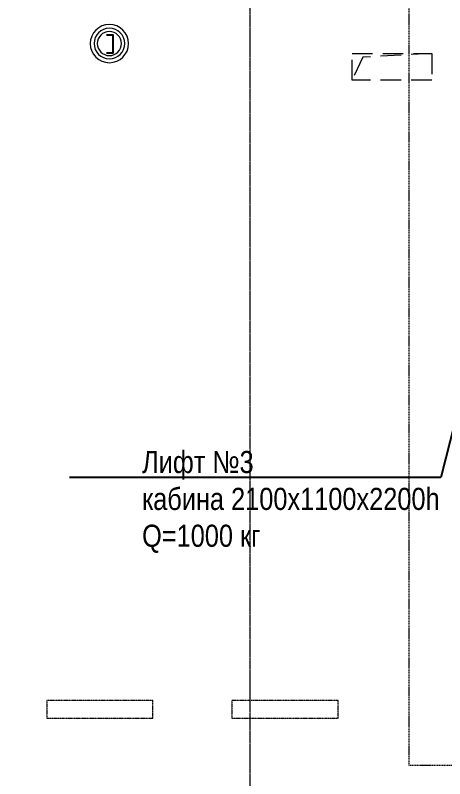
# Model space of a CAD drawing. Header units: millimetres. Extents: x -65509 to 912790, y 446 to 713294.
# Drawn here: x 206542 to 211395, y 294773 to 303400 of the extents above; entities that cross this region are included whole.
import ezdxf
from ezdxf import colors
from ezdxf.entities.mleader import LeaderData, LeaderLine
from ezdxf.math import Vec2, Vec3

# ---------------------------------------------------------------- set-up
doc = ezdxf.new("R2010")
doc.units = ezdxf.units.MM
for name, pattern in [('CENTER2', [28.575, 19.05, -3.175, 3.175, -3.175]), ('DASHED', [19.05, 12.7, -6.35]), ('HIDDEN', [9.525, 6.35, -3.175]), ('HIDDEN2', [4.7625, 3.175, -1.5875])]:
    doc.linetypes.add(name, pattern=pattern)
for name, color, linetype, lineweight in [('АИ_Текст', 250, 'Continuous', 13), ('КМ_Фахверки', 250, 'Continuous', 25), ('ОВ_Классы', 250, 'Continuous', 0), ('РД_Оси_100', 250, 'Continuous', 0)]:
    doc.layers.add(name, color=color, linetype=linetype, lineweight=lineweight)
doc.layers.add('АР_Делит', color=250, linetype='Continuous', lineweight=0, plot=False)
doc.layers.add('АР_Отопительные приборы', color=1, linetype='HIDDEN2', lineweight=0, true_color=0xff0000)
doc.styles.add('style1', font='ARIALN.TTF')

# ---------------------------------------------------------------- blocks, each defined once
blk = doc.blocks.new('СОШ_2200_АР_ОСИ_М100_28.05.24')
at = {"layer": 'АР_Делит', "color": 5, "linetype": 'DASHED'}
blk.add_lwpolyline([(114955, 135155), (114955, -355), (93595.036, -355), (93595.036, 13855), (94145, 13855), (94145, 68320), (66055, 68320), (66055, 13857.73), (83455, 13857.73), (83455, -355), (45245, -355), (45245, 13145), (44695, 13145), (44695, 26755), (45245, 26755), (45245, 68320), (20455, 68320), (20455, 26755), (27955, 26755), (27955, 13145), (-355, 13145), (-355, 100855)], dxfattribs=at)
at = {"layer": 'РД_Оси_100', "linetype": 'CENTER2'}
blk.add_line((91800, -6155), (91800, 139938.679), dxfattribs=at)
blk = doc.blocks.new('otv пунктир')
at = {"linetype": 'HIDDEN', "ltscale": 0.07}
blk.add_lwpolyline([(0, 0), (0, 1), (1, 1), (1, 0)], close=True, dxfattribs=at)
blk.add_lwpolyline([(0, 1), (0.1346, 0.1366), (1, 0)], dxfattribs=at)
blk = doc.blocks.new('Ф_пеноблок 200')
at = {"layer": 'АР_Делит', "color": 1}
for radius in [216.3, 173, 136.2]:
    blk.add_circle((103.4, -41.9), radius, dxfattribs=at)
at = {"layer": 'КМ_Фахверки'}
blk.add_lwpolyline([(0, -75), (0, 0), (200, 0), (200, -75)], dxfattribs=at)
blk = doc.blocks.new('Bottom_R_1200')
at = {"layer": 'АР_Отопительные приборы'}
blk.add_lwpolyline([(-600, -100), (600, -100), (600, 100), (-600, 100)], close=True, dxfattribs=at)

msp = doc.modelspace()

# ---------------------------------------------------------------- block references
at = {"layer": 'АР_Отопительные приборы'}
for p in [(207497.159, 295556.734), (209590.852, 295556.734)]:
    msp.add_blockref('Bottom_R_1200', p, dxfattribs=at)
at = {"layer": 'КМ_Фахверки', "xscale": -1, "rotation": 270}
msp.add_blockref('Ф_пеноблок 200', (207647.158, 302976.733), dxfattribs=at)
at = {"layer": 'ОВ_Классы', "xscale": 300, "yscale": 900, "rotation": 270}
msp.add_blockref('otv пунктир', (210347.195, 302966.733), dxfattribs=at)
at = {"layer": 'РД_Оси_100'}
msp.add_blockref('СОШ_2200_АР_ОСИ_М100_28.05.24', (117397.159, 295276.733), dxfattribs=at)

# ---------------------------------------------------------------- leaders
at = {"layer": 'АИ_Текст', "lineweight": 5}
ml = msp.add_multileader_mtext('Standard', dxfattribs=at)
ml.set_content('Лифт №3\\Pкабина 2100х1100х2200h\\PQ=1000 кг', color=256, style='style1')
ml.set_leader_properties(color=256)
ml.build(insert=Vec2(0, 0))
ml.multileader.update_dxf_attribs({"has_dogleg": 0, "text_left_attachment_type": 6, "text_right_attachment_type": 6, "arrow_head_size": 300, "scale": 100})
ctx = ml.context
ctx.base_point, ctx.scale, ctx.char_height, ctx.arrow_head_size, ctx.landing_gap_size, ctx.plane_origin, ctx.plane_x_axis, ctx.plane_y_axis = Vec3(207925.148, 298176.838), 100, 250, 300, 50, Vec3(218882.528, 303462.183), Vec3(1, 0.00000001), Vec3(-0.00000001, 1)
ctx.left_attachment, ctx.right_attachment = 6, 6
notes = []
notes.append((ctx, [(0, (1, 1, 0), (212149.159, 298176.838), (-1, -0.00000001), 800, [(0, [(212197.159, 301510.546)], 0, [])])]))
ctx.mtext.insert, ctx.mtext.text_direction, ctx.mtext.rotation, ctx.mtext.flow_direction = Vec3(207974.977, 298476.838), Vec3(1, 0.00000001), 0.00000001, 5
for ctx, leaders in notes:
    for number, flags, end, landing, length, lines in leaders:
        leader = LeaderData()
        leader.index, (leader.has_last_leader_line, leader.has_dogleg_vector, leader.attachment_direction) = number, flags
        leader.last_leader_point, leader.dogleg_vector, leader.dogleg_length = Vec3(end), Vec3(landing), length
        for number, points, colour, breaks in lines:
            line = LeaderLine()
            line.index, line.vertices, line.color, line.breaks = number, Vec3.list(points), colors.encode_raw_color(colour), breaks
            leader.lines.append(line)
        ctx.leaders.append(leader)

doc.saveas('drawing.dxf')
